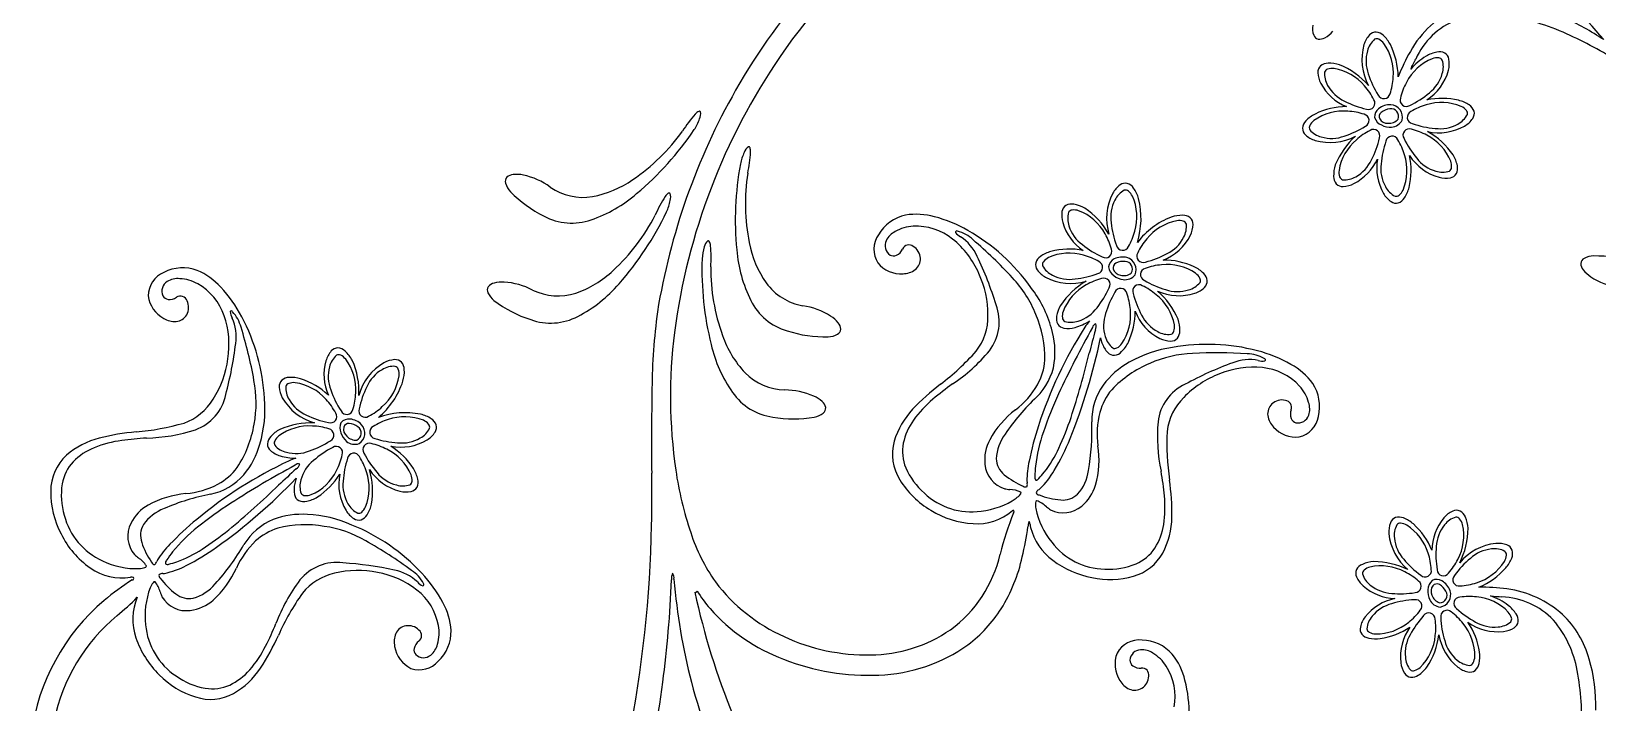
# Model space of a CAD drawing. Extents: x -4 to 4, y -4.07 to 4.07.
# Drawn here: x -3.804 to -1.98, y 1.266 to 2.048 of the extents above; entities that cross this region are included whole.
import ezdxf

# ---------------------------------------------------------------- set-up
doc = ezdxf.new("R2010")
doc.units = 0

msp = doc.modelspace()

# ---------------------------------------------------------------- linework, layer by layer
at = {"color": 7, "linetype": 'CONTINUOUS'}
for centre, radius, start, end in [((-2.353419, 1.622858), 0.700885, 112.846881, 145.621015), ((-2.35073, 1.619362), 0.728176, 125.614394, 150.362575), ((-2.445202, 1.643073), 0.615881, 39.930406, 60.264098), ((-2.093894, 1.966442), 0.119386, 114.205711, 150.748248), ((-2.112015, 1.980149), 0.087385, 111.803265, 155.921996), ((-2.133072, 1.786041), 0.284268, 64.793892, 79.345995), ((-2.159656, 1.758129), 0.336761, 56.325161, 65.350765), ((-2.287342, 2.051788), 0.024643, 172.234259, 199.330356), ((-2.303829, 2.045998), 0.007169, 199.274698, 257.200025), ((-2.315619, 2.072692), 0.036761, 299.445735, 317.97482), ((-2.223325, 2.023657), 0.030064, 137.807847, 162.76803), ((-2.237955, 2.036956), 0.010293, 89.019178, 137.961333), ((-2.239141, 2.033504), 0.013811, 45.187845, 84.338662), ((-2.257126, 2.014017), 0.040323, 27.366411, 46.572932), ((-2.218852, 1.593179), 0.495319, 57.267578, 65.317074), ((-2.303851, 2.050989), 0.012084, 262.552195, 301.44368), ((-2.191101, 2.015255), 0.063349, 164.143625, 208.541374), ((-2.302252, 1.992771), 0.090184, 1.553962, 26.175284), ((-2.001828, 1.913443), 0.225614, 150.430039, 158.749168), ((-2.322007, 1.600783), 0.739275, 145.583689, 172.474788), ((-2.295442, 2.000464), 0.010293, 134.019055, 182.962304), ((-2.293841, 1.997185), 0.01381, 90.186616, 129.338547), ((-2.292781, 1.970688), 0.040322, 72.364013, 91.570534), ((-2.313568, 1.927106), 0.088401, 40.900947, 68.077947), ((-2.142222, 1.955973), 0.073369, 120.724156, 139.046713), ((-3.438619, 2.628448), 1.389209, 333.291372, 333.832014), ((-2.159152, 1.984353), 0.040324, 101.439843, 120.646364), ((-2.164085, 2.010409), 0.013811, 63.669385, 102.821538), ((-2.163262, 2.013964), 0.010293, 10.048144, 58.991393), ((-2.182716, 2.010436), 0.030065, 345.241666, 370.201397), ((-2.275694, 2.001405), 0.030064, 182.808813, 207.768544), ((-2.211815, 2.018794), 0.060336, 302.983605, 344.6057), ((-2.313303, 1.597863), 0.771337, 150.349321, 170.782148), ((-2.25045, 2.014992), 0.058732, 208.023241, 247.96434), ((-2.161321, 1.885393), 0.084648, 76.716576, 102.032492), ((-2.93258, 1.863559), 0.131876, 138.048141, 148.831493), ((-3.020439, 1.942668), 0.013651, 117.107504, 138.464464), ((-3.025843, 1.953614), 0.001456, 33.183797, 124.098452), ((-3.036882, 1.9517), 0.012554, 334.280408, 372.469968), ((-2.290395, 1.916011), 0.040321, 117.362511, 136.569715), ((-2.271428, 1.875713), 0.084844, 90.713929, 116.229962), ((-2.228364, 1.948781), 0.011347, 125.412624, 185.564162), ((-2.221813, 1.941472), 0.021129, 87.186572, 128.407027), ((-2.227942, 1.948943), 0.006417, 131.781354, 206.012258), ((-2.219416, 1.936556), 0.021419, 96.976276, 126.70376), ((-2.220439, 1.949189), 0.008771, 338.656242, 460.365923), ((-2.22181, 1.947958), 0.014653, 347.370822, 445.951557), ((-2.151868, 1.928711), 0.040325, 56.440275, 75.646568), ((-2.136931, 1.950625), 0.01381, 18.669645, 57.822466), ((-2.133836, 1.952558), 0.010293, 325.046228, 373.98882), ((-3.333792, 2.13824), 0.364833, 310.082521, 325.882308), ((-3.081546, 1.965775), 0.059281, 327.137053, 340.771322), ((-2.31333, 1.935183), 0.010293, 179.018959, 227.961551), ((-2.309879, 1.933997), 0.01381, 135.18672, 174.339319), ((-2.226816, 1.951618), 0.013431, 197.045993, 249.210636), ((-2.224895, 1.951113), 0.010126, 209.486523, 275.242356), ((-2.221046, 1.959447), 0.022948, 242.665886, 273.054743), ((-2.22302, 1.955055), 0.014058, 266.126475, 319.880517), ((-2.221093, 1.951763), 0.015284, 274.767816, 332.707108), ((-2.164867, 1.990712), 0.060748, 257.486061, 299.508873), ((-2.150088, 1.963819), 0.030066, 300.242142, 325.200741), ((-3.233261, 2.066893), 0.231368, 304.152597, 324.279352), ((-2.300032, 1.949812), 0.030063, 227.807804, 252.767535), ((-2.291626, 1.981654), 0.062982, 254.045848, 298.114235), ((-2.196472, 1.855102), 0.096582, 132.680968, 157.171564), ((-2.222576, 1.852613), 0.090516, 34.711684, 60.518992), ((-2.920024, 1.881861), 0.059278, 154.769593, 168.404774), ((-2.961759, 1.903096), 0.012554, 123.067426, 161.259214), ((-3.097936, 1.91324), 0.131875, 346.708717, 357.492297), ((-2.968297, 1.912194), 0.001456, 11.435527, 102.346282), ((-2.979822, 1.908166), 0.013652, 357.07671, 378.43367), ((-2.291079, 1.924644), 0.060335, 296.909269, 335.261956), ((-2.17823, 1.88883), 0.059005, 169.68512, 209.924023), ((-2.281827, 1.885772), 0.084656, 346.717517, 372.030943), ((-2.148418, 1.936266), 0.060338, 212.984241, 254.604562), ((-2.182858, 1.883602), 0.040321, 11.440192, 30.647624), ((-3.241718, 1.869316), 0.012083, 94.367836, 133.259766), ((-3.238564, 1.84483), 0.036761, 77.835065, 96.364149), ((-3.249645, 1.796317), 0.086522, 54.509619, 77.431182), ((-2.619189, 1.828277), 0.364831, 169.657425, 185.45744), ((-2.740902, 1.847769), 0.231377, 171.26125, 191.387323), ((-2.247059, 1.880358), 0.040325, 162.366763, 181.572374), ((-2.273558, 1.879297), 0.013811, 180.18853, 219.33957), ((-2.153249, 1.887713), 0.010294, 280.04891, 328.990626), ((-2.156804, 1.888535), 0.01381, 333.669413, 372.822234), ((-3.244622, 1.873376), 0.007168, 138.60701, 196.532337), ((-3.227862, 1.878327), 0.024644, 196.481007, 223.576879), ((-3.141335, 1.963787), 0.146256, 224.464656, 243.444263), ((-3.161352, 1.921188), 0.066413, 235.032709, 279.568373), ((-3.172048, 1.973135), 0.11943, 280.485907, 305.102245), ((-2.518216, 1.845002), 0.030063, 126.235109, 151.195745), ((-2.529879, 1.860964), 0.010294, 77.446193, 126.388566), ((-2.531733, 1.857821), 0.013811, 33.615768, 72.767254), ((-2.553262, 1.842339), 0.040322, 15.791762, 34.998966), ((-2.276838, 1.877695), 0.010293, 224.020834, 272.964302), ((-2.277779, 1.897442), 0.030063, 272.809159, 297.76889), ((-2.2385, 1.876318), 0.040322, 326.439687, 345.646891), ((-2.156778, 1.907168), 0.030066, 255.242807, 280.202085), ((-3.204533, 1.981452), 0.161656, 289.002427, 310.811202), ((-2.955601, 1.783144), 0.131876, 146.540078, 157.32343), ((-3.054178, 1.848409), 0.013652, 125.596714, 146.953674), ((-3.118029, 1.86224), 0.059283, 335.630117, 349.263928), ((-3.061139, 1.858438), 0.001456, 41.678796, 132.591696), ((-3.071775, 1.854915), 0.012554, 342.772898, 380.962681), ((-2.593521, 1.836747), 0.010293, 122.445549, 171.388579), ((-2.592609, 1.833213), 0.01381, 78.614579, 117.766287), ((-2.596887, 1.807039), 0.040326, 60.792248, 79.998086), ((-2.625997, 1.768515), 0.088404, 29.327687, 56.503783), ((-2.488331, 1.830303), 0.06335, 152.569994, 196.967523), ((-2.605662, 1.830363), 0.094044, 342.603446, 374.124863), ((-2.203396, 1.874538), 0.030065, 210.24211, 235.202067), ((-2.214656, 1.858287), 0.010294, 235.048336, 283.990709), ((-2.216589, 1.861382), 0.013811, 288.671011, 327.823164), ((-3.174361, 1.893062), 0.068259, 241.69984, 289.214241), ((-3.283021, 1.939856), 0.231381, 312.644767, 332.770385), ((-3.39297, 1.995563), 0.364827, 318.57423, 334.374245), ((-2.775557, 1.786651), 0.048495, 102.153855, 149.474647), ((-2.773176, 1.757127), 0.077955, 74.337627, 99.294413), ((-2.793037, 1.677062), 0.160428, 60.13817, 75.227518), ((-2.573983, 1.833707), 0.030066, 171.236286, 196.195564), ((-2.546529, 1.841952), 0.058731, 196.449174, 236.392496), ((-2.444536, 1.747801), 0.089777, 110.793724, 142.667445), ((-2.46323, 1.793621), 0.040323, 89.866864, 109.073385), ((-2.462836, 1.820136), 0.013811, 52.097043, 91.249196), ((-2.461316, 1.823455), 0.010293, 358.474441, 407.41769), ((-2.792888, 1.794262), 0.029784, 145.14821, 212.015617), ((-2.787603, 1.794277), 0.023045, 116.270402, 154.145186), ((-2.774283, 1.773831), 0.047362, 93.264407, 119.774324), ((-2.773572, 1.753283), 0.067919, 51.183461, 92.876276), ((-2.797009, 1.724084), 0.105362, 23.584151, 51.205994), ((-2.826002, 1.617675), 0.228347, 35.375059, 60.384386), ((-2.507912, 1.837924), 0.060334, 291.408988, 333.033522), ((-2.481083, 1.823901), 0.030066, 333.668256, 358.62776), ((-2.963474, 1.779954), 0.059274, 163.212911, 176.849006), ((-3.007871, 1.79483), 0.012554, 131.511981, 169.703992), ((-3.015674, 1.802869), 0.001456, 19.87833, 110.79006), ((-3.026482, 1.797192), 0.013652, 5.521377, 26.878337), ((-3.144059, 1.784871), 0.131872, 355.150512, 365.934321), ((-2.821261, 1.806906), 0.161655, 184.728978, 206.537979), ((-2.85027, 1.823723), 0.119431, 190.437829, 215.054167), ((-2.796483, 1.798565), 0.013183, 154.082453, 236.289957), ((-2.799809, 1.795264), 0.008643, 242.498857, 293.643188), ((-2.802688, 1.800499), 0.014603, 295.756335, 336.307562), ((-2.781878, 1.791338), 0.008134, 51.275109, 156.117542), ((-2.785564, 1.783071), 0.017045, 2.702616, 59.018609), ((-2.605517, 1.752995), 0.040323, 105.789893, 124.997324), ((-2.595022, 1.709716), 0.084842, 79.139529, 104.65692), ((-3.627244, 1.72427), 0.048493, 69.790631, 117.113179), ((-3.641036, 1.698055), 0.077956, 41.976177, 66.932737), ((-3.208625, 1.856155), 0.11943, 288.977943, 313.594281), ((-2.658047, 1.771113), 0.364813, 178.099363, 193.900063), ((-2.781286, 1.772527), 0.231376, 179.70387, 199.829944), ((-2.791, 1.801108), 0.035343, 219.826465, 273.673724), ((-2.789096, 1.790299), 0.024464, 270.845705, 306.386239), ((-2.784837, 1.783288), 0.01631, 308.951337, 362.059518), ((-2.624141, 1.776381), 0.010294, 167.447307, 216.389462), ((-2.620999, 1.774527), 0.01381, 123.614279, 162.767545), ((-2.608178, 1.788045), 0.030064, 216.235562, 241.195292), ((-2.538174, 1.772657), 0.011346, 113.837285, 173.991602), ((-2.536087, 1.775126), 0.013432, 185.473224, 237.635474), ((-2.537726, 1.77273), 0.006418, 120.212113, 194.43828), ((-2.534307, 1.774243), 0.010125, 197.905612, 263.670932), ((-2.533221, 1.764179), 0.021131, 75.614997, 116.833012), ((-2.531859, 1.758885), 0.021419, 85.405767, 115.133026), ((-2.530328, 1.771465), 0.008772, 327.0892, 448.792406), ((-2.531918, 1.770534), 0.014655, 335.800394, 434.376964), ((-2.485212, 1.697094), 0.084662, 65.144947, 90.457694), ((-2.467258, 1.737649), 0.040324, 44.865593, 64.072114), ((-1.992431, 1.77737), 0.007169, 118.093161, 176.018488), ((-1.987502, 1.778157), 0.012084, 181.372991, 220.264253), ((-1.967858, 1.793114), 0.036763, 218.264696, 236.793554), ((-1.984181, 1.761966), 0.024643, 91.053426, 118.14975), ((-1.984214, 1.640348), 0.146257, 71.1846, 90.164435), ((-3.637808, 1.739972), 0.029786, 112.787757, 179.652642), ((-3.638543, 1.745532), 0.013183, 121.722999, 203.929096), ((-3.633337, 1.73715), 0.023051, 83.910153, 121.775348), ((-3.633029, 1.712757), 0.047362, 60.904034, 87.413499), ((-3.643428, 1.695019), 0.06792, 18.82203, 60.514845), ((-3.2622, 1.743187), 0.012083, 102.858156, 141.750086), ((-3.255464, 1.719434), 0.036762, 86.327418, 104.856503), ((-3.259261, 1.669818), 0.086522, 63.001063, 85.922626), ((-3.241979, 1.859585), 0.161655, 297.493667, 319.302668), ((-2.894289, 1.794137), 0.066413, 215.971573, 260.507236), ((-2.805669, 1.717786), 0.11584, 359.783475, 384.725541), ((-2.593555, 1.817553), 0.062982, 242.472663, 286.541713), ((-2.525722, 1.674481), 0.096586, 121.107914, 145.59851), ((-2.528863, 1.781638), 0.022949, 231.093474, 261.482781), ((-2.531679, 1.777733), 0.014061, 254.554624, 308.302161), ((-2.530451, 1.774118), 0.015284, 263.193286, 321.132578), ((-2.448228, 1.756119), 0.01381, 7.095592, 46.247745), ((-2.444807, 1.757391), 0.010293, 313.475864, 362.418674), ((-1.941118, 1.835081), 0.086523, 237.197446, 260.119009), ((-3.632549, 1.744746), 0.035344, 187.466535, 241.311409), ((-3.643119, 1.744524), 0.008643, 210.136576, 261.280907), ((-3.642749, 1.750487), 0.014603, 263.394197, 303.945424), ((-3.630075, 1.73161), 0.008134, 18.914647, 123.757449), ((-3.637614, 1.7266), 0.017046, 330.343289, 386.656479), ((-3.700671, 1.641054), 0.160432, 27.776572, 42.865691), ((-3.265671, 1.746774), 0.007169, 147.102511, 205.027623), ((-3.249826, 1.754145), 0.024643, 204.971339, 232.067211), ((-3.17687, 1.851444), 0.146253, 232.956704, 251.93654), ((-3.190375, 1.806358), 0.066413, 243.524485, 288.060149), ((-2.904703, 1.764952), 0.068261, 206.32601, 253.840191), ((-2.750569, 1.664461), 0.139863, 15.705721, 37.637812), ((-2.551796, 1.677279), 0.090517, 23.138951, 48.946034), ((-2.467554, 1.800997), 0.060749, 245.913548, 287.935917), ((-2.458469, 1.771684), 0.030066, 288.667689, 313.626967), ((-3.636883, 1.726395), 0.01631, 276.591179, 329.69784), ((-3.678854, 1.6829), 0.105361, 351.222579, 378.844648), ((-3.760302, 1.608537), 0.228348, 3.013337, 28.022665), ((-3.199087, 1.77662), 0.06826, 250.19144, 297.705621), ((-2.367811, 1.62623), 0.71325, 172.330281, 179.528618), ((-2.918732, 1.643168), 0.086523, 58.108946, 81.030509), ((-2.892662, 1.685556), 0.036762, 39.175343, 57.704428), ((-2.755663, 1.71602), 0.065847, 322.192519, 361.15547), ((-2.59639, 1.71365), 0.013811, 168.613648, 207.765579), ((-2.570219, 1.709374), 0.040323, 150.791643, 169.998619), ((-2.603192, 1.721651), 0.084658, 335.145717, 360.459143), ((-2.46236, 1.744359), 0.060342, 201.412196, 243.031408), ((-3.636728, 1.734596), 0.024464, 238.484313, 274.025295), ((-2.461763, 1.623167), 0.597804, 172.847496, 188.274077), ((-2.878738, 1.838561), 0.146256, 252.095451, 271.075286), ((-2.868344, 1.701689), 0.007169, 299.006112, 356.931009), ((-2.873259, 1.700824), 0.012083, 2.280389, 41.172097), ((-2.150967, 1.432681), 0.504892, 147.56181, 161.981061), ((-2.707283, 1.674607), 0.095467, 352.460895, 376.876491), ((-2.599924, 1.712739), 0.010293, 212.447605, 261.390416), ((-2.596885, 1.732273), 0.030063, 261.23547, 286.19588), ((-2.601539, 1.754906), 0.053127, 284.208331, 304.044639), ((-2.497998, 1.652489), 0.094108, 141.645974, 147.176922), ((-2.480153, 1.699277), 0.01381, 322.097143, 361.249074), ((-2.506669, 1.699672), 0.040323, 359.866047, 379.073023), ((-3.446666, 1.669145), 0.010293, 90.084431, 139.028336), ((-3.447788, 1.665672), 0.013811, 46.251526, 85.403233), ((-2.854772, 1.720311), 0.161657, 193.17171, 214.980484), ((-2.885936, 1.732684), 0.119431, 198.880147, 223.496258), ((-2.876838, 1.71696), 0.024643, 271.963754, 299.059626), ((-3.216887, 1.825375), 0.67156, 338.005819, 348.477008), ((-2.515331, 1.70099), 0.044614, 192.644947, 200.608146), ((-2.528607, 1.694911), 0.030065, 198.668463, 223.628194), ((-2.562643, 1.703701), 0.040326, 314.866319, 334.072157), ((-2.455484, 1.541499), 0.13987, 98.005025, 119.936208), ((-2.476391, 1.717524), 0.030065, 243.669558, 268.629289), ((-2.476836, 1.697759), 0.010294, 268.475408, 317.417125), ((-2.434264, 1.45531), 0.228352, 75.257279, 100.26638), ((-3.689538, 1.682216), 0.115839, 327.421199, 352.363718), ((-3.40419, 1.648387), 0.058727, 164.085136, 204.030682), ((-3.431791, 1.656121), 0.030064, 138.874769, 163.834726), ((-3.46541, 1.645854), 0.040324, 28.429338, 47.635631), ((-3.510617, 1.628894), 0.088401, 356.965606, 384.142833), ((-3.361261, 1.607397), 0.063352, 120.208924, 164.60579), ((-3.378638, 1.635808), 0.030064, 93.872959, 118.833143), ((-3.379946, 1.655536), 0.010294, 45.085334, 94.027488), ((-3.383195, 1.653873), 0.013811, 1.252942, 40.404873), ((-2.922267, 1.869552), 0.292223, 307.296312, 318.430884), ((-2.681593, 1.672484), 0.069732, 314.043227, 351.420138), ((-2.479343, 1.579019), 0.095469, 118.764746, 143.180116), ((-2.542899, 1.681249), 0.010294, 223.476115, 272.418707), ((-2.544171, 1.68467), 0.013811, 277.097469, 316.248509), ((-2.416313, 1.520818), 0.160434, 60.414502, 75.503622), ((-2.374535, 1.591952), 0.077957, 36.347965, 61.304298), ((-3.504843, 1.634545), 0.010294, 135.084677, 184.028145), ((-3.503181, 1.631296), 0.01381, 91.252437, 130.404813), ((-3.501629, 1.604822), 0.040324, 73.428697, 92.635445), ((-3.515932, 1.562644), 0.084846, 46.778201, 72.294234), ((-3.409667, 1.652321), 0.040322, 343.428714, 362.635917), ((-2.925136, 1.696957), 0.066412, 224.414017, 268.949901), ((-2.378809, 1.541108), 0.115841, 110.916155, 135.858447), ((-2.380597, 1.551665), 0.105363, 84.435669, 112.057511), ((-2.37694, 1.588928), 0.06792, 42.765523, 84.458338), ((-3.485115, 1.635853), 0.030065, 183.875024, 208.834755), ((-3.46034, 1.670252), 0.094045, 310.241415, 341.762608), ((0.275692, 1.572549), 3.357257, 178.983658, 180.666519), ((-2.931152, 1.666559), 0.06826, 214.767975, 262.282156), ((-2.927148, 1.544037), 0.086522, 66.551705, 89.473268), ((-2.907586, 1.589793), 0.036762, 47.618005, 66.146862), ((-2.57481, 1.414828), 0.280054, 127.47471, 136.380635), ((-2.499194, 1.595464), 0.069733, 144.221633, 181.598544), ((-2.362065, 1.603124), 0.047362, 15.866936, 42.377079), ((-2.35219, 1.611399), 0.048494, 346.165983, 393.487873), ((-3.648246, 1.653959), 0.065848, 289.829698, 328.792871), ((-3.671542, 1.607681), 0.139865, 343.343788, 365.275652), ((-3.456967, 1.652952), 0.062985, 210.111441, 254.178283), ((-2.890635, 1.607743), 0.012084, 10.725094, 49.616802), ((-2.885899, 1.60932), 0.007169, 307.44795, 365.373277), ((-2.707816, 1.54295), 0.095384, 136.979019, 163.03974), ((-2.449228, 1.428185), 0.267429, 133.441256, 145.638313), ((-2.415797, 1.574807), 0.065848, 134.486938, 173.450111), ((-2.347907, 1.602505), 0.016311, 133.58122, 186.68875), ((-2.34754, 1.601841), 0.017045, 76.62194, 132.936208), ((-2.344395, 1.610329), 0.008134, 339.524423, 444.36704), ((-2.323112, 1.60233), 0.014602, 159.333455, 199.886459), ((-2.338249, 1.608428), 0.023047, 341.499593, 379.371032), ((-3.706793, 1.872799), 0.292202, 274.934472, 286.069959), ((-3.476252, 1.495788), 0.096589, 88.746884, 113.236573), ((-3.431136, 1.586352), 0.013432, 153.11211, 205.276101), ((-3.43422, 1.585383), 0.011347, 81.4763, 141.627838), ((-3.430105, 1.584653), 0.010124, 165.543707, 231.308605), ((-3.433803, 1.585207), 0.006417, 87.852118, 162.086729), ((-3.436258, 1.570372), 0.021418, 53.040271, 82.768881), ((-3.434574, 1.575573), 0.021129, 43.252159, 84.471948), ((-3.42823, 1.580178), 0.008771, 294.722075, 416.43346), ((-3.430072, 1.580242), 0.014654, 303.436842, 402.017388), ((-3.368431, 1.514268), 0.089776, 78.431273, 110.305444), ((-3.359696, 1.562975), 0.040325, 57.505352, 76.712101), ((-3.345168, 1.585162), 0.013811, 19.737018, 58.889839), ((-3.342109, 1.587153), 0.010294, 326.112479, 375.05529), ((-2.916277, 1.743183), 0.146255, 260.538607, 279.518442), ((-2.896543, 1.623179), 0.024643, 280.40619, 307.502061), ((-2.290988, 1.477667), 0.357824, 161.895746, 168.728877), ((-2.836133, 1.583248), 0.26743, 350.00363, 362.200914), ((-2.339961, 1.60454), 0.024464, 189.254741, 224.795722), ((-2.331042, 1.610938), 0.035344, 221.967593, 275.813768), ((-2.32883, 1.6006), 0.008643, 201.997335, 253.142973), ((-2.3289, 1.605286), 0.013183, 259.353092, 341.559188), ((-2.334481, 1.604724), 0.029787, 283.628385, 350.492219), ((-3.70047, 1.482157), 0.095384, 104.617442, 130.677936), ((-3.656704, 1.302743), 0.280052, 95.112465, 104.01839), ((-3.51498, 1.566703), 0.01381, 136.252927, 175.405525), ((-3.495163, 1.549081), 0.040323, 118.428396, 137.635145), ((-3.421547, 1.587988), 0.022951, 198.732528, 229.120259), ((-3.426915, 1.582485), 0.015284, 230.833896, 288.769536), ((-3.426018, 1.586193), 0.014059, 222.193033, 275.946424), ((-3.373723, 1.624321), 0.06034, 259.048241, 300.669227), ((-3.358568, 1.59811), 0.030066, 301.306957, 326.266235), ((-2.744686, 1.555884), 0.056368, 164.683493, 212.064438), ((-2.628106, 1.547942), 0.052216, 143.330585, 177.162882), ((-2.856869, 1.681599), 0.283901, 329.364849, 337.699314), ((-2.189342, 1.568096), 0.292219, 177.210367, 188.345168), ((-3.724554, 1.512733), 0.056523, 132.365346, 180.101369), ((-3.629548, 1.593081), 0.095468, 320.098983, 344.51458), ((-3.518452, 1.567825), 0.010293, 180.084869, 229.027898), ((-3.505427, 1.582701), 0.030066, 228.874053, 253.83333), ((-3.497247, 1.604308), 0.053128, 251.848225, 271.612878), ((-3.464157, 1.461822), 0.094799, 109.467741, 114.92127), ((-3.429926, 1.493212), 0.084656, 32.782228, 58.096786), ((-2.654841, 1.55167), 0.025444, 182.575315, 231.015976), ((-3.289133, 1.090958), 0.504887, 115.199926, 129.619406), ((-3.516457, 1.577119), 0.08468, 302.785983, 328.092617), ((-3.385332, 1.520899), 0.060338, 169.048934, 210.669699), ((-3.496792, 1.512111), 0.09053, 350.777695, 376.581157), ((-3.359399, 1.571519), 0.060747, 213.550456, 255.574375), ((-3.393058, 1.517853), 0.040325, 12.50455, 31.710843), ((-5.004251, 1.506743), 1.923099, 358.997091, 360.797059), ((-2.648915, 1.595337), 0.408596, 188.188811, 198.684471), ((-2.542774, 1.525106), 0.101658, 167.213558, 180.341001), ((-2.692465, 1.5822), 0.09181, 313.532913, 330.457505), ((-2.624509, 1.543812), 0.052216, 318.479122, 352.311644), ((-3.608985, 1.577537), 0.069733, 281.681535, 319.058222), ((-3.979293, 1.9932), 0.671552, 305.643717, 316.115135), ((-3.467754, 1.514591), 0.030065, 166.306792, 191.266296), ((-3.4534, 1.512648), 0.044497, 160.266206, 168.251151), ((-3.363526, 1.522512), 0.010293, 281.114706, 330.058174), ((-3.367097, 1.523269), 0.013811, 334.736125, 373.887165), ((-2.704571, 1.579331), 0.102821, 211.269711, 239.781736), ((-2.613063, 1.602816), 0.091483, 230.829203, 247.089451), ((-2.646329, 1.520848), 0.003285, 224.380476, 308.544019), ((-2.600722, 1.528452), 0.043886, 185.16543, 187.768151), ((-2.651829, 1.520536), 0.007877, 343.342765, 374.585065), ((-2.62671, 1.507634), 0.007876, 121.064666, 152.309666), ((-2.657716, 1.549012), 0.043877, 307.881322, 310.484501), ((-2.755683, 1.4859), 0.280056, 359.261177, 368.167102), ((-3.677573, 1.511282), 0.103513, 179.252178, 207.892366), ((-3.543474, 1.246802), 0.26743, 101.079379, 113.276435), ((-3.487139, 1.510702), 0.010294, 191.113303, 240.056333), ((-3.486382, 1.514272), 0.013811, 244.736014, 283.887276), ((-3.491799, 1.540234), 0.040326, 282.504778, 301.710616), ((-3.446673, 1.50687), 0.040321, 327.504561, 346.712675), ((-3.367415, 1.541896), 0.030064, 256.304959, 281.265596), ((-2.630424, 1.5117), 0.003286, 187.102888, 271.257447), ((-2.596901, 1.593563), 0.091482, 248.5522, 264.812675), ((-2.602789, 1.527787), 0.025444, 264.625142, 313.066241), ((-3.630468, 1.443707), 0.052217, 110.968418, 144.800491), ((-3.383331, 1.203907), 0.357814, 129.533804, 136.367165), ((-3.496141, 1.414846), 0.069733, 111.859315, 149.236226), ((-3.488173, 1.39033), 0.09547, 86.403631, 110.819001), ((-3.488106, 1.345867), 0.13987, 65.642461, 87.573644), ((-3.411542, 1.505743), 0.030065, 211.304939, 236.26467), ((-3.422499, 1.489286), 0.010294, 236.112616, 285.054552), ((-3.424489, 1.492344), 0.01381, 289.734118, 328.887606), ((-2.700494, 1.580992), 0.106343, 238.334, 266.392123), ((-2.702502, 1.538204), 0.063517, 265.771306, 310.097106), ((-2.345829, 1.35874), 0.339475, 157.701834, 166.28531), ((-2.660412, 1.488879), 0.001392, 59.813953, 147.986053), ((-2.662084, 1.489), 0.002608, 326.124472, 384.529088), ((-2.626348, 1.470877), 0.016885, 157.01438, 178.988255), ((-2.647282, 1.47397), 0.006427, 359.825295, 393.002131), ((-2.571011, 1.484515), 0.095387, 332.602601, 358.662643), ((-2.211626, 1.47242), 0.010293, 110.888153, 159.830307), ((-2.211441, 1.468777), 0.01381, 67.056732, 106.209552), ((-2.220875, 1.443993), 0.040323, 49.232878, 68.439854), ((-2.114134, 1.443791), 0.058736, 139.892974, 179.83185), ((-2.136149, 1.46216), 0.030065, 114.678318, 139.638049), ((-2.144379, 1.480136), 0.010294, 65.888443, 114.831035), ((-2.146825, 1.477429), 0.013811, 22.057232, 61.208495), ((-2.171021, 1.466574), 0.040324, 4.234444, 23.440737), ((-3.674679, 1.509717), 0.105373, 206.404225, 234.96138), ((-3.651054, 1.461167), 0.025444, 150.213367, 198.654028), ((-3.516313, 1.261705), 0.228351, 42.895606, 67.904934), ((-4.498548, 1.500795), 1.417372, 348.748136, 358.879675), ((-2.828789, 1.532644), 0.218124, 198.220729, 215.175636), ((-3.045751, 1.529531), 0.406729, 346.746339, 351.750902), ((-2.536545, 1.493389), 0.106106, 190.556185, 192.457674), ((-2.574486, 1.487045), 0.06772, 194.141692, 234.009875), ((-2.193095, 1.465528), 0.030065, 159.677543, 184.636821), ((-2.160411, 1.46959), 0.062986, 185.916229, 229.981967), ((-2.251206, 1.411384), 0.084842, 22.581991, 48.098929), ((-2.219214, 1.469636), 0.088406, 332.770024, 359.945443), ((-3.235242, 1.847031), 1.403609, 332.773173, 344.2628), ((-3.58839, 1.482007), 0.091483, 198.46768, 214.728156), ((-3.570621, 1.378751), 0.101645, 134.85182, 147.980862), ((-3.752157, 1.679056), 0.283903, 297.002837, 305.337301), ((-3.787294, 1.584885), 0.26744, 317.642071, 329.838899), ((-2.091787, 1.388813), 0.063349, 96.011493, 140.409904), ((-2.09599, 1.421848), 0.030063, 69.678166, 94.638802), ((-2.089098, 1.440378), 0.010293, 20.889407, 69.832656), ((-2.092744, 1.440193), 0.013811, 337.058258, 376.209743), ((-3.698694, 1.474463), 0.062724, 234.433566, 279.80418), ((-3.660363, 1.430576), 0.003286, 192.028148, 276.188098), ((-3.665174, 1.433256), 0.007877, 310.978776, 342.222426), ((-3.617773, 1.412586), 0.043882, 152.800256, 155.402977), ((-3.666494, 1.507097), 0.091813, 281.171061, 298.095198), ((-2.822602, 1.473072), 0.150823, 306.208925, 347.031924), ((-2.837615, 1.477466), 0.192223, 328.085736, 347.628802), ((-2.54813, 1.520476), 0.11027, 233.137413, 259.222566), ((-2.535164, 1.467562), 0.055779, 285.281668, 331.119384), ((-2.248676, 1.414694), 0.01381, 112.056787, 151.20894), ((-2.237823, 1.390499), 0.040322, 94.233131, 113.439879), ((-2.242417, 1.334132), 0.096592, 64.551775, 89.040104), ((-2.154052, 1.483586), 0.09018, 293.422615, 318.045296), ((-2.117527, 1.449627), 0.040323, 319.232992, 338.43974), ((-3.532393, 1.164848), 0.28879, 122.169326, 130.190438), ((-3.687254, 1.408028), 0.004689, 59.040555, 99.325672), ((-3.686109, 1.410968), 0.001666, 268.548067, 400.464933), ((-3.651825, 1.414335), 0.003285, 154.731009, 238.898745), ((-3.650864, 1.408911), 0.007878, 88.699588, 119.940763), ((-3.579687, 1.465543), 0.091487, 216.190558, 232.450578), ((-3.654905, 1.460456), 0.043872, 275.51993, 278.123109), ((-3.629641, 1.438295), 0.052217, 286.117499, 319.949796), ((-3.436753, 1.352756), 0.065849, 102.124743, 141.087471), ((-3.423548, 1.304494), 0.115842, 78.554393, 103.496685), ((-3.419407, 1.314368), 0.105363, 52.074121, 79.695964), ((-3.466084, 1.307433), 0.16043, 28.052355, 43.141703), ((-4.378925, 1.46165), 1.32167, 352.548929, 357.739497), ((-3.043356, 1.411094), 0.01501, 155.536032, 186.018558), ((-3.066375, 1.411508), 0.01101, 353.394683, 391.800178), ((-2.346324, 1.468889), 0.711536, 184.727922, 194.548362), ((-2.84269, 1.531458), 0.206199, 217.131808, 245.836748), ((-2.54783, 1.510015), 0.100074, 257.933753, 285.870632), ((-2.251384, 1.41714), 0.010293, 155.88875, 204.831998), ((-2.233408, 1.42537), 0.030064, 204.677449, 229.637406), ((-2.164146, 1.398253), 0.013433, 128.91621, 181.077808), ((-2.167356, 1.398633), 0.011347, 57.282191, 117.433515), ((-2.167049, 1.398301), 0.006418, 63.652991, 137.878951), ((-2.1717, 1.38983), 0.02113, 19.055704, 60.27505), ((-3.910363, 1.62102), 0.326688, 309.195805, 314.778976), ((-3.620344, 1.36354), 0.065143, 156.872107, 199.303126), ((-3.619871, 1.413131), 0.025443, 232.263693, 280.70523), ((-3.249069, 1.225881), 0.292212, 144.848602, 155.98386), ((-3.396372, 1.343888), 0.06792, 10.402897, 52.096156), ((-3.030165, 1.396335), 0.001581, 227.510488, 367.054724), ((-2.192258, 1.577701), 0.858602, 192.274313, 202.346152), ((-2.844686, 1.515793), 0.219196, 212.963114, 219.656566), ((-2.21312, 1.447841), 0.060332, 228.777345, 267.131814), ((-2.204318, 1.329772), 0.059008, 101.555825, 141.792728), ((-2.15473, 1.395814), 0.02295, 174.535527, 204.923258), ((-2.161882, 1.392995), 0.015284, 206.637354, 264.575572), ((-2.1639, 1.396282), 0.010126, 141.35608, 207.112756), ((-2.159543, 1.39601), 0.014059, 197.994928, 251.747669), ((-2.175369, 1.385775), 0.021419, 28.84611, 58.573143), ((-2.164026, 1.39143), 0.008771, 270.522606, 392.240977), ((-2.16568, 1.392244), 0.014654, 279.240675, 377.819138), ((-2.115782, 1.175126), 0.225724, 82.299716, 90.614955), ((-2.12859, 1.321374), 0.073363, 52.592815, 70.917649), ((-1.987614, 2.773292), 1.387528, 265.163257, 265.704587), ((-2.094884, 1.302406), 0.08732, 43.39522, 87.804003), ((-2.101422, 1.278945), 0.120917, 48.123988, 82.450766), ((-3.560005, 1.197829), 0.245777, 130.234962, 172.4917), ((-3.563636, 1.200473), 0.218373, 129.965974, 168.127451), ((-3.39272, 1.345156), 0.077955, 3.984836, 28.942076), ((-2.853376, 1.517149), 0.213472, 221.425427, 249.620579), ((-2.807907, 1.46012), 0.157839, 306.878858, 327.729743), ((-2.108564, 1.347651), 0.040325, 33.308383, 52.514904), ((-2.086219, 1.361934), 0.01381, 355.539802, 394.692622), ((-2.100776, 1.285932), 0.115359, 15.71782, 46.046327), ((-3.364581, 1.339815), 0.01631, 101.22056, 154.328307), ((-3.364627, 1.339057), 0.017046, 44.2617, 100.575968), ((-3.357426, 1.344544), 0.008134, 307.161081, 412.005543), ((-3.37621, 1.347915), 0.047364, 343.505547, 370.015012), ((-3.363437, 1.349619), 0.048493, 313.804696, 361.127683), ((-2.827881, 1.488817), 0.166722, 270.434614, 304.475861), ((-2.246234, 1.352202), 0.010293, 166.917969, 215.86078), ((-2.226957, 1.347806), 0.030065, 142.111596, 167.071327), ((-2.245751, 1.424787), 0.084666, 278.588724, 303.899659), ((-2.149197, 1.31978), 0.060333, 144.85155, 186.476527), ((-2.096217, 1.409355), 0.060339, 234.852872, 276.474302), ((-2.201216, 1.3128), 0.084655, 8.586733, 33.901064), ((-2.093135, 1.379236), 0.030066, 277.112247, 302.071072), ((-2.082613, 1.362496), 0.010294, 301.91526, 350.857852), ((-2.124279, 1.28285), 0.122261, 9.966665, 40.589224), ((-3.579379, 1.376381), 0.10806, 198.549148, 225.741289), ((-3.771436, 1.459587), 0.280054, 326.899192, 335.805117), ((-3.356779, 1.33728), 0.024465, 156.893973, 192.43406), ((-3.345822, 1.337911), 0.035344, 189.606437, 243.452179), ((-3.343729, 1.326395), 0.014603, 126.97534, 167.526123), ((-3.353253, 1.339648), 0.023046, 309.138464, 347.010349), ((-2.830908, 1.55022), 0.228161, 245.066069, 271.077923), ((-2.823121, 1.486857), 0.188396, 271.948176, 305.699973), ((-2.513423, 1.309692), 0.029786, 84.267206, 151.133352), ((-2.511638, 1.290851), 0.048492, 41.269743, 88.593169), ((-2.244081, 1.355149), 0.013811, 220.539792, 259.6915), ((-2.238381, 1.381049), 0.040324, 258.308266, 277.514787), ((-2.254459, 1.357442), 0.090526, 326.582057, 352.386423), ((-2.10479, 1.355324), 0.060749, 189.355276, 231.377645), ((-3.352052, 1.334502), 0.029787, 251.266442, 318.130696), ((-3.349486, 1.327995), 0.008643, 169.637419, 220.78175), ((-3.347038, 1.33199), 0.013184, 226.990406, 309.196503), ((-2.829325, 1.565581), 0.267309, 248.402981, 272.703462), ((-2.506525, 1.311373), 0.035343, 158.943544, 212.790803), ((-2.515916, 1.316226), 0.008643, 181.614294, 232.760368), ((-2.511413, 1.314926), 0.013184, 93.202122, 175.4042), ((-2.51084, 1.305081), 0.023046, 55.387456, 93.258895), ((-2.522219, 1.283493), 0.047365, 32.384886, 58.893446), ((-2.536273, 1.274401), 0.077955, 13.455665, 38.412678), ((-2.157485, 1.320165), 0.040321, 348.309276, 367.516935), ((-2.183389, 1.261975), 0.201375, 358.787514, 375.911765), ((-3.582138, 1.370047), 0.101628, 224.362993, 252.636922), ((-3.61619, 1.359568), 0.095385, 300.240729, 326.300998), ((-2.512744, 1.321288), 0.014602, 234.873238, 275.424243), ((-2.510621, 1.298651), 0.008135, 350.395692, 455.236649), ((-2.519637, 1.297848), 0.017045, 301.820776, 358.136122), ((-2.539824, 1.272876), 0.06792, 350.301169, 391.993984), ((-2.179311, 1.316696), 0.030066, 187.111312, 212.06991), ((-2.196051, 1.306175), 0.010294, 211.915479, 260.857634), ((-2.196612, 1.30978), 0.01381, 265.538023, 304.691289), ((-2.210896, 1.332124), 0.040323, 303.309272, 322.516248), ((-2.124244, 1.331589), 0.030065, 232.110227, 257.069731), ((-2.128641, 1.312313), 0.010294, 256.917527, 305.859244), ((-2.131587, 1.314466), 0.01381, 310.539014, 349.692279), ((-2.286248, 1.249335), 0.287629, 356.473333, 370.958099), ((-3.595068, 1.32639), 0.056106, 251.934616, 298.669774), ((-3.993986, 1.409378), 0.933205, 344.240986, 352.666314), ((-2.581447, 1.40488), 0.467882, 194.193867, 210.738445), ((-2.515041, 1.304451), 0.024464, 209.963615, 245.504373), ((-2.519093, 1.297319), 0.016311, 248.069236, 301.176115), ((-2.615884, 1.252792), 0.160429, 359.255829, 374.345176)]:
    msp.add_arc(centre, radius, start, end, dxfattribs=at)
at = {"color": 2, "linetype": 'CONTINUOUS'}
for centre, radius, start, end in [((-2.207292, 2.013399), 0.042406, 163.639765, 200.506389), ((-2.223502, 2.0194), 0.02519, 129.745797, 166.350884), ((-2.237171, 2.03404), 0.005319, 62.888424, 117.2749), ((-2.243382, 2.022339), 0.018566, 38.71407, 62.281655), ((-2.277101, 1.99946), 0.059274, 355.186378, 395.583684), ((-2.14992, 1.96142), 0.05928, 112.430106, 152.823413), ((-2.166403, 1.998692), 0.018567, 85.729805, 109.297843), ((-2.165473, 2.011906), 0.00532, 30.733975, 85.119802), ((-2.184822, 2.00673), 0.025191, 341.661038, 378.265455), ((-2.27281, 1.998268), 0.025189, 174.743383, 211.349587), ((-2.292826, 1.998956), 0.00532, 107.886421, 162.272031), ((-2.288945, 1.986288), 0.018568, 83.713217, 107.279214), ((-2.296609, 1.946271), 0.059272, 40.185533, 80.582839), ((-2.143026, 2.032014), 0.109239, 197.84188, 212.1269), ((-2.290354, 1.998544), 0.072431, 341.419792, 356.788195), ((-2.139214, 1.953642), 0.072385, 151.216745, 166.595187), ((-2.201748, 2.010227), 0.042405, 307.503418, 344.371605), ((-2.257103, 2.005489), 0.042407, 208.64062, 245.506574), ((-2.305308, 1.936267), 0.072402, 26.417272, 41.792291), ((-2.228878, 1.977032), 0.00735, 205.048257, 347.6901), ((-2.202706, 1.967948), 0.00735, 160.318569, 302.960563), ((-2.2464, 2.060073), 0.109251, 295.883434, 310.167083), ((-2.275835, 1.89604), 0.05927, 85.185242, 125.584103), ((-2.224813, 2.064116), 0.109263, 242.842723, 257.124546), ((-2.274914, 1.882799), 0.072415, 71.418738, 86.790791), ((-2.253406, 1.944259), 0.00735, 295.044939, 437.68769), ((-2.246653, 1.964509), 0.00735, 250.048076, 392.689011), ((-2.194266, 1.94791), 0.00735, 115.318541, 257.966739), ((-2.159473, 1.892868), 0.072417, 106.219183, 121.591008), ((-2.161556, 1.905979), 0.059269, 67.426067, 107.825816), ((-2.146856, 1.943978), 0.018567, 40.73052, 64.297878), ((-2.136854, 1.952664), 0.00532, 345.739381, 400.126291), ((-2.310413, 1.935967), 0.005319, 152.888316, 207.275009), ((-2.298712, 1.929754), 0.018567, 128.712528, 152.278979), ((-2.295773, 1.949634), 0.025189, 219.744034, 256.350015), ((-2.308381, 2.030089), 0.109215, 287.842699, 302.130458), ((-2.240883, 1.926485), 0.00735, 340.045143, 482.687894), ((-2.199266, 1.927156), 0.00735, 70.320227, 212.968424), ((-2.213586, 1.863627), 0.072424, 61.219948, 76.590404), ((-2.160022, 2.043938), 0.109241, 250.883005, 265.167796), ((-2.163692, 1.977129), 0.042406, 262.503984, 299.371277), ((-2.154196, 1.962686), 0.025191, 296.661552, 333.265746), ((-2.289772, 1.965843), 0.042404, 253.637938, 290.506572), ((-2.222649, 1.87653), 0.059268, 130.183841, 170.5847), ((-2.212628, 1.867812), 0.072423, 116.420253, 131.79071), ((-2.340466, 1.948313), 0.109236, 332.842345, 347.127364), ((-2.123288, 1.884474), 0.109229, 160.881576, 175.167966), ((-2.219303, 1.918716), 0.00735, 25.318932, 167.964104), ((-2.274378, 1.883907), 0.072454, 16.224429, 31.588268), ((-2.107152, 1.970844), 0.109238, 205.883335, 220.168354), ((-2.205787, 1.874377), 0.059271, 22.426457, 62.825095), ((-2.281863, 1.916035), 0.042407, 298.64062, 335.506574), ((-2.261239, 1.886007), 0.059275, 337.427438, 377.82341), ((-2.156984, 1.9262), 0.042408, 217.504535, 254.370489), ((-2.168523, 1.890852), 0.018568, 355.732531, 379.299208), ((-2.262663, 1.884193), 0.018567, 173.714008, 197.280232), ((-2.27533, 1.880312), 0.00532, 197.888924, 252.275833), ((-2.274642, 1.90033), 0.025191, 264.745507, 301.348584), ((-2.190083, 1.888143), 0.042407, 172.504768, 209.371615), ((-2.160484, 1.909271), 0.02519, 251.660563, 288.265203), ((-2.155307, 1.889923), 0.00532, 300.733325, 355.120451), ((-2.519243, 1.840865), 0.02519, 118.171977, 154.776617), ((-2.529696, 1.85795), 0.00532, 51.314823, 105.701299), ((-2.538129, 1.847734), 0.018566, 27.138122, 50.706387), ((-2.204528, 1.878645), 0.025189, 206.658974, 243.265401), ((-2.223236, 1.871307), 0.018567, 310.731163, 334.298748), ((-2.504563, 1.831734), 0.042409, 152.067209, 188.93227), ((-2.575747, 1.832084), 0.059269, 343.611306, 384.011944), ((-2.214548, 1.861305), 0.00532, 255.734532, 310.121441), ((-2.57179, 1.830055), 0.025188, 163.170408, 199.778846), ((-2.591259, 1.834744), 0.00532, 96.315651, 150.700395), ((-2.589998, 1.821557), 0.018567, 72.139287, 95.705738), ((-2.605535, 1.78389), 0.059272, 28.611519, 69.010379), ((-2.437874, 1.837077), 0.109237, 186.268957, 200.554661), ((-2.45879, 1.769305), 0.059276, 100.854305, 141.250499), ((-2.467457, 1.809121), 0.018568, 74.156366, 97.723724), ((-2.463894, 1.821881), 0.00532, 19.163894, 73.549505), ((-2.554952, 1.833977), 0.042407, 197.065745, 233.932815), ((-2.616086, 1.775823), 0.072427, 14.847382, 30.217381), ((-2.588941, 1.833851), 0.072454, 329.851021, 345.214633), ((-2.449809, 1.759502), 0.072445, 139.649887, 155.016008), ((-2.499771, 1.827515), 0.042407, 295.93079, 332.797861), ((-2.483888, 1.820692), 0.02519, 330.084632, 366.691729), ((-2.595262, 1.730507), 0.059274, 73.612036, 114.009342), ((-2.511566, 1.884922), 0.109248, 231.269323, 245.553201), ((-2.597016, 1.717349), 0.072421, 59.847485, 75.218169), ((-2.552935, 1.791734), 0.00735, 238.475637, 381.113244), ((-2.533009, 1.800437), 0.00735, 193.477312, 336.116886), ((-2.509191, 1.786286), 0.00735, 148.744825, 291.384399), ((-2.533516, 1.885302), 0.109251, 284.31087, 298.594976), ((-2.621127, 1.776564), 0.00532, 141.319201, 195.703945), ((-2.604042, 1.787016), 0.02519, 208.170528, 244.775168), ((-2.610911, 1.768131), 0.018566, 117.138009, 140.7065), ((-2.563615, 1.77325), 0.00735, 283.477871, 426.115781), ((-2.504942, 1.764962), 0.00735, 103.747159, 246.386582), ((-2.481898, 1.704059), 0.072418, 94.647045, 110.01887), ((-2.48131, 1.717319), 0.059273, 55.853336, 96.252196), ((-2.594911, 1.801695), 0.042408, 242.066556, 278.932733), ((-2.547069, 1.700725), 0.05927, 118.611463, 159.010545), ((-2.600258, 1.868407), 0.109259, 276.269361, 290.552097), ((-2.53901, 1.690194), 0.072403, 104.844181, 120.219429), ((-2.554911, 1.753324), 0.00735, 328.474941, 471.116028), ((-2.514004, 1.745633), 0.00735, 58.745642, 201.392478), ((-2.540787, 1.686255), 0.07244, 49.648347, 65.015381), ((-2.452127, 1.852179), 0.109252, 239.31116, 253.595038), ((-2.462724, 1.7714), 0.025193, 285.089549, 321.691955), ((-2.459284, 1.751598), 0.018567, 29.156991, 52.725029), ((-2.447743, 1.758102), 0.005319, 334.159842, 388.54805), ((-2.648099, 1.794694), 0.109248, 321.268742, 335.552848), ((-2.448118, 1.68857), 0.109246, 149.310757, 163.595319), ((-2.535328, 1.741383), 0.00735, 13.746063, 156.388966), ((-2.596234, 1.718341), 0.07242, 4.645293, 20.016662), ((-2.415001, 1.76995), 0.109236, 194.309496, 208.5952), ((-2.530982, 1.695234), 0.059272, 10.8534, 51.252038), ((-2.469127, 1.787455), 0.042408, 250.930339, 287.796293), ((-2.584732, 1.71626), 0.018569, 162.138464, 185.704688), ((-2.597922, 1.715), 0.00532, 186.317227, 240.704353), ((-2.597155, 1.751308), 0.042408, 287.066818, 323.932772), ((-2.512836, 1.705569), 0.042407, 160.931115, 197.797963), ((-2.582968, 1.71775), 0.059269, 325.852284, 366.253366), ((-2.472774, 1.736213), 0.042408, 205.931163, 242.796893), ((-2.593232, 1.734473), 0.025191, 253.171729, 289.775476), ((-2.479598, 1.72033), 0.025191, 240.086382, 276.692139), ((-2.478409, 1.700336), 0.00532, 289.16292, 343.550479), ((-2.491171, 1.703898), 0.01857, 344.159586, 367.724903), ((-2.528892, 1.699163), 0.02519, 195.086174, 231.691262), ((-2.542188, 1.684185), 0.00532, 244.162439, 298.549781), ((-2.548692, 1.695726), 0.018567, 299.156651, 322.72537), ((-3.431891, 1.65186), 0.025189, 130.809406, 167.416503), ((-3.445828, 1.666243), 0.00532, 63.95459, 118.339551), ((-3.451821, 1.654428), 0.018568, 39.779233, 63.346364), ((-3.485113, 1.630927), 0.059278, 356.251906, 396.646101), ((-3.41557, 1.646161), 0.042407, 164.704225, 201.571519), ((-3.374208, 1.617295), 0.042409, 119.705525, 156.570585), ((-3.381719, 1.632862), 0.025193, 85.811836, 122.413126), ((-3.43415, 1.655693), 0.059271, 311.250164, 351.650135), ((-3.381404, 1.652892), 0.005319, 18.952928, 73.343085), ((-3.393996, 1.648777), 0.018566, 354.77444, 378.342705), ((-3.482172, 1.63277), 0.025191, 175.810042, 212.414235), ((-3.502199, 1.633086), 0.00532, 108.956418, 163.342678), ((-3.498083, 1.620494), 0.018567, 84.778676, 108.346714), ((-3.505005, 1.580335), 0.059278, 41.251335, 81.646641), ((-3.351648, 1.665972), 0.109253, 198.907141, 213.190334), ((-3.49834, 1.629765), 0.07243, 342.483594, 357.852909), ((-3.315003, 1.586105), 0.109252, 153.907223, 168.190644), ((-3.466605, 1.640279), 0.042405, 209.703152, 246.571786), ((-3.513532, 1.570163), 0.072424, 27.48373, 42.853501), ((-3.436478, 1.609399), 0.00735, 206.112061, 348.753602), ((-3.414988, 1.606085), 0.00735, 161.113344, 303.755187), ((-3.444346, 1.66425), 0.072455, 297.487456, 312.850839), ((-3.480236, 1.529384), 0.059271, 86.249464, 126.648325), ((-3.435417, 1.699482), 0.109245, 243.907938, 258.192501), ((-3.479067, 1.516163), 0.072416, 72.484746, 87.857027), ((-3.455392, 1.599502), 0.00735, 251.110503, 393.7587), ((-3.402444, 1.581382), 0.00735, 116.383084, 259.029163), ((-3.366631, 1.526992), 0.072423, 107.284946, 122.655858), ((-3.368959, 1.540061), 0.059275, 68.492467, 108.889772), ((-3.354968, 1.578333), 0.018567, 41.794764, 65.362575), ((-3.345129, 1.587204), 0.00532, 346.797099, 401.184441), ((-3.51555, 1.568663), 0.00532, 153.958363, 208.342457), ((-3.503736, 1.562669), 0.018567, 129.778442, 153.345573), ((-3.515276, 1.662832), 0.109243, 288.907152, 303.192172), ((-3.458706, 1.578013), 0.00735, 296.114613, 438.753279), ((-3.410269, 1.561096), 0.00735, 71.385224, 214.029791), ((-3.369988, 1.678043), 0.109254, 251.94846, 266.231881), ((-3.372418, 1.611166), 0.042408, 263.568528, 300.436045), ((-3.362656, 1.596903), 0.025193, 297.727177, 334.328243), ((-3.501166, 1.5826), 0.02519, 220.80911, 257.414197), ((-3.495468, 1.59892), 0.042406, 254.704082, 291.570929), ((-3.403153, 1.466145), 0.109257, 116.950237, 131.233202), ((-3.448556, 1.557445), 0.00735, 341.382924, 484.02976), ((-3.512345, 1.570583), 0.072429, 332.285434, 347.654977), ((-3.331612, 1.517165), 0.109251, 161.949052, 176.232702), ((-3.42827, 1.549619), 0.007351, 26.385319, 169.027011), ((-3.482668, 1.513803), 0.072432, 17.286042, 32.654673), ((-3.318974, 1.606492), 0.109249, 206.948279, 221.232385), ((-3.423414, 1.497294), 0.072443, 62.286112, 77.652462), ((-3.415808, 1.508203), 0.059271, 23.491181, 63.891152), ((-3.448728, 1.515153), 0.042407, 128.568408, 165.436149), ((-3.501448, 1.562982), 0.05927, 293.491042, 333.891235), ((-3.469588, 1.516135), 0.059273, 338.49181, 378.89067), ((-3.367977, 1.560925), 0.042408, 218.569078, 255.435479), ((-3.465718, 1.518336), 0.025191, 162.725046, 199.330133), ((-3.398485, 1.519593), 0.042409, 173.569075, 210.435029), ((-3.37116, 1.543933), 0.02519, 252.724376, 289.330803), ((-3.365626, 1.524684), 0.00532, 301.803088, 356.189131), ((-3.378857, 1.525369), 0.018568, 356.795343, 380.361114), ((-3.484967, 1.512801), 0.00532, 211.802438, 266.189781), ((-3.484283, 1.526031), 0.018567, 266.796463, 290.364048), ((-3.412751, 1.509831), 0.025191, 207.725642, 244.330729), ((-3.422448, 1.492305), 0.00532, 256.797748, 311.183792), ((-3.431319, 1.502144), 0.018567, 311.795253, 335.363518), ((-2.137985, 1.458314), 0.02519, 106.614393, 143.219927), ((-2.144804, 1.477147), 0.00532, 39.75497, 94.142313), ((-2.155113, 1.468826), 0.018567, 15.581974, 39.148878), ((-2.191674, 1.46151), 0.02519, 151.614827, 188.219467), ((-2.209811, 1.470005), 0.00532, 84.758201, 139.145326), ((-2.211218, 1.456832), 0.018567, 60.581243, 84.148601), ((-2.233986, 1.423044), 0.059271, 17.053466, 57.452326), ((-2.125436, 1.446428), 0.042406, 140.508256, 177.37555), ((-2.195103, 1.461033), 0.05927, 332.053328, 372.453299), ((-2.174398, 1.461978), 0.042403, 185.507032, 222.376112), ((-2.059014, 1.438299), 0.109248, 174.711209, 188.995087), ((-2.099538, 1.403146), 0.042408, 95.50966, 132.375391), ((-2.10001, 1.420425), 0.025192, 61.614606, 98.217236), ((-2.091513, 1.438564), 0.00532, 354.760579, 409.147488), ((-2.240073, 1.406404), 0.018569, 105.580568, 129.147018), ((-2.23228, 1.366417), 0.059268, 62.05333, 102.453745), ((-2.121686, 1.503196), 0.109242, 219.711659, 233.996222), ((-2.245956, 1.41725), 0.072442, 3.291445, 18.657795), ((-2.207656, 1.465394), 0.072431, 318.290815, 333.659446), ((-2.058325, 1.35044), 0.109239, 129.711699, 143.996719), ((-2.138477, 1.462741), 0.059274, 287.05505, 327.451911), ((-2.104685, 1.439971), 0.018567, 330.580789, 354.149054), ((-2.248394, 1.416715), 0.005319, 129.75795, 184.146375), ((-2.229562, 1.423533), 0.02519, 196.613738, 233.219272), ((-2.236635, 1.353875), 0.072417, 48.28861, 63.660435), ((-2.192712, 1.401946), 0.00735, 271.918686, 414.557503), ((-2.180881, 1.420189), 0.00735, 226.910944, 369.557477), ((-2.159573, 1.421464), 0.00735, 181.916843, 324.559292), ((-2.14133, 1.409634), 0.00735, 136.916433, 279.555553), ((-2.144263, 1.474687), 0.07242, 273.288076, 288.659445), ((-2.217675, 1.436085), 0.042408, 230.508961, 267.374915), ((-2.187892, 1.277148), 0.109245, 92.752555, 107.037118), ((-2.209548, 1.502495), 0.109239, 264.711448, 278.996468), ((-2.191884, 1.379025), 0.00735, 317.189102, 459.831096), ((-2.140011, 1.38196), 0.00735, 92.190244, 234.826641), ((-2.129637, 1.317671), 0.072423, 83.089146, 98.45983), ((-2.126405, 1.330548), 0.059273, 44.29592, 84.693892), ((-2.209374, 1.340521), 0.042405, 104.372262, 141.240672), ((-2.244709, 1.417179), 0.072464, 308.093754, 323.45554), ((-2.101719, 1.294352), 0.109254, 137.753581, 152.036774), ((-2.176586, 1.363572), 0.007351, 2.190907, 144.830783), ((-2.155464, 1.366664), 0.00735, 47.187728, 189.834261), ((-2.19358, 1.313878), 0.07241, 38.08714, 53.460562), ((-2.070787, 1.456835), 0.109262, 227.754224, 242.036504), ((-2.097957, 1.35972), 0.018567, 17.599857, 41.167895), ((-2.223566, 1.350387), 0.025191, 138.529978, 175.135065), ((-2.243393, 1.353227), 0.00532, 187.605145, 241.991838), ((-2.23786, 1.405758), 0.059274, 269.296712, 309.694017), ((-2.240895, 1.3532), 0.072441, 353.089918, 368.456268), ((-2.05359, 1.370654), 0.109242, 182.752327, 197.037347), ((-2.182195, 1.320687), 0.059272, 359.29649, 399.695572), ((-2.100416, 1.396822), 0.042407, 239.372734, 276.240028), ((-2.097358, 1.379808), 0.025191, 273.529484, 310.134795), ((-2.085346, 1.36378), 0.00532, 322.604454, 376.991796), ((-2.237346, 1.365014), 0.018567, 242.598811, 266.166849), ((-2.161727, 1.323979), 0.042406, 149.372878, 186.241289), ((-2.227995, 1.349965), 0.059269, 314.294004, 354.695085), ((-2.116959, 1.349173), 0.042406, 194.373072, 231.241482), ((-2.178739, 1.320919), 0.025191, 183.528873, 220.133737), ((-2.126825, 1.33498), 0.02519, 228.528575, 265.134109), ((-2.141452, 1.3212), 0.018566, 332.600509, 356.169681), ((-2.194767, 1.308908), 0.005319, 232.603804, 286.992445), ((-2.198828, 1.321519), 0.018567, 287.601865, 311.169223), ((-2.129665, 1.315154), 0.00532, 277.601896, 331.989455)]:
    msp.add_arc(centre, radius, start, end, dxfattribs=at)
at = {"color": 1, "linetype": 'CONTINUOUS'}
for centre, radius, start, end in [((-2.726249, 1.81423), 0.001398, 48.875869, 190.427894), ((-2.714644, 1.823091), 0.015861, 215.074187, 243.448327), ((-2.735015, 1.776136), 0.040327, 46.442844, 76.103847), ((-2.751762, 1.763856), 0.054138, 24.264149, 56.31273), ((-3.038362, 1.416027), 0.511108, 42.487618, 49.618183), ((-3.078868, 1.606223), 0.41723, 17.201243, 25.539369), ((-2.759494, 1.668215), 0.13515, 21.706165, 43.499495), ((-3.570832, 1.72117), 0.001399, 16.516475, 158.069108), ((-3.556287, 1.722442), 0.01586, 182.709747, 211.084112), ((-3.598625, 1.693687), 0.040325, 14.078617, 43.740747), ((-2.731931, 1.710007), 0.055227, 322.328338, 380.790254), ((-2.756033, 1.666855), 0.132461, 359.268785, 382.806436), ((-3.619345, 1.692276), 0.054136, 351.90207, 383.951325), ((-4.047597, 1.551877), 0.511092, 10.126073, 17.256866), ((-1.550714, 1.134504), 1.165568, 150.786079, 155.060994), ((-1.287124, 1.350571), 1.324684, 164.689315, 165.887932), ((-2.563033, 1.702592), 0.005055, 102.764996, 170.971873), ((-2.574078, 1.704801), 0.010294, 334.42743, 375.327898), ((-3.980048, 1.734216), 0.417254, 344.839997, 353.177665), ((-2.840427, 1.801754), 0.197275, 303.635552, 320.494041), ((-2.691855, 1.67008), 0.06845, 330.656331, 355.881911), ((-3.573189, 1.917376), 1.030616, 341.979251, 346.315336), ((-2.449903, 1.539391), 0.132468, 112.83579, 136.37276), ((-2.446481, 1.537947), 0.135152, 92.142434, 113.935537), ((-2.261465, 1.270315), 0.417254, 110.102568, 118.440236), ((-2.423409, 1.162686), 0.511092, 86.023671, 93.154464), ((-2.385142, 1.611735), 0.054139, 79.329552, 111.377234), ((-2.388531, 1.632226), 0.040326, 59.537401, 89.199756), ((-2.370268, 1.680041), 0.015862, 252.194504, 280.567516), ((-2.368165, 1.66559), 0.001398, 305.214111, 446.772533), ((-3.677065, 1.615629), 0.135145, 349.343804, 371.137815), ((-3.631419, 1.636176), 0.055228, 289.966595, 348.428082), ((-2.487687, 1.302087), 0.414468, 125.974387, 129.972081), ((-2.719906, 1.687683), 0.10154, 307.758718, 329.754619), ((-2.184433, 1.430892), 0.465968, 155.250526, 161.114272), ((-2.493539, 1.58657), 0.06845, 139.759085, 164.984664), ((-2.436968, 1.587098), 0.055229, 114.852288, 173.31356), ((-2.667566, 1.516925), 0.134268, 130.04174, 144.245257), ((-2.591424, 1.519818), 0.109854, 127.125999, 151.262851), ((-3.67488, 1.612629), 0.132468, 326.907496, 350.444239), ((-2.720223, 1.554298), 0.069699, 143.884108, 168.183683), ((-2.912882, 1.704737), 0.336924, 335.096777, 341.627873), ((-2.461178, 1.579546), 0.101538, 165.887313, 187.883669), ((-2.295247, 1.576841), 0.197281, 175.147776, 192.006266), ((-3.680402, 1.438632), 0.134266, 97.679487, 111.883232), ((-3.643448, 1.160831), 0.414514, 93.613161, 97.610396), ((-3.673955, 1.771749), 0.197277, 271.273583, 288.132073), ((-2.738617, 1.559104), 0.05072, 169.243825, 202.139869), ((-2.644865, 1.549436), 0.048756, 151.587842, 186.465208), ((-2.452786, 1.520629), 0.183026, 160.502571, 173.332344), ((-3.704875, 1.498382), 0.069701, 111.522077, 135.821652), ((-2.733864, 1.620237), 0.138975, 322.06284, 335.61672), ((-2.670403, 1.549351), 0.109857, 344.379039, 368.515665), ((-3.71784, 1.512289), 0.05072, 136.882073, 169.778117), ((-3.618938, 1.580998), 0.068449, 298.295146, 323.520951), ((-2.941685, 0.517743), 1.165624, 118.424115, 122.698801), ((-2.603621, 0.559434), 1.324374, 132.327064, 133.526139), ((-3.492721, 1.539504), 0.005058, 70.417024, 138.60023), ((-3.500869, 1.547286), 0.010295, 302.061801, 342.960049), ((-2.709849, 1.572693), 0.082506, 203.351794, 229.089176), ((-2.660683, 1.546741), 0.032747, 184.896416, 252.752675), ((-2.517318, 1.529154), 0.117945, 173.805702, 179.608295), ((-2.708479, 1.601091), 0.107185, 316.629308, 321.792159), ((-2.896856, 1.466193), 0.41453, 5.670244, 9.667251), ((-3.686266, 1.508368), 0.082506, 170.989405, 196.727014), ((-3.633209, 1.610881), 0.101539, 275.39637, 297.392726), ((-4.230973, 2.261576), 1.030543, 309.617279, 313.953594), ((-2.547269, 2.341494), 0.835153, 261.522178, 261.937457), ((-2.664861, 1.483313), 0.031286, 64.859296, 89.16091), ((-2.630149, 1.528943), 0.005212, 168.738416, 221.082041), ((-2.634041, 1.529575), 0.004057, 269.483369, 329.002794), ((-2.611484, 1.533164), 0.048757, 309.17717, 344.05476), ((-3.643825, 1.453941), 0.048755, 119.225101, 154.102915), ((-3.614536, 1.400314), 0.109857, 94.763909, 118.900534), ((-3.318365, 1.107368), 0.465953, 122.888675, 128.752649), ((-2.709187, 1.568251), 0.079655, 226.63631, 278.153211), ((-2.708015, 1.579703), 0.090868, 276.397198, 304.157037), ((-2.679429, 1.533741), 0.036847, 307.503903, 317.884523), ((-2.653195, 1.510609), 0.001923, 304.845452, 392.270508), ((-2.632674, 1.499579), 0.001923, 103.365951, 190.798706), ((-2.597749, 1.497775), 0.036842, 177.75433, 188.136322), ((-2.64342, 1.471902), 0.031292, 46.480014, 70.779362), ((-2.617976, 1.494047), 0.134263, 351.396304, 365.600505), ((-3.688085, 1.504262), 0.079655, 194.274589, 245.79149), ((-2.54517, 1.510654), 0.090871, 191.485274, 219.244661), ((-2.127358, 2.167897), 0.835394, 233.704236, 234.119286), ((-2.602059, 1.52018), 0.03275, 242.891045, 310.744159), ((-3.658626, 1.460131), 0.032749, 152.535567, 220.38931), ((-3.497001, 1.326797), 0.183022, 128.139985, 140.970216), ((-3.787068, 1.72855), 0.336889, 302.734999, 309.266554), ((-3.496123, 1.404306), 0.068452, 107.397376, 132.622729), ((-3.484518, 1.341099), 0.132468, 80.474001, 104.010971), ((-3.482401, 1.338046), 0.135153, 59.780751, 81.573627), ((-2.554204, 1.483954), 0.0697, 327.45735, 351.757152), ((-3.546939, 1.368538), 0.117947, 141.445576, 147.24794), ((-3.681097, 1.561375), 0.138967, 289.699944, 303.25428), ((-3.472547, 1.38105), 0.101542, 133.525378, 155.52128), ((-3.663805, 1.008673), 0.511149, 53.662207, 60.792313), ((-2.55234, 1.501645), 0.079655, 217.488422, 269.005323), ((-2.537693, 1.474531), 0.050721, 293.501717, 326.397312), ((-3.680965, 1.513307), 0.090867, 244.035228, 271.795067), ((-3.137096, 2.071202), 0.835719, 229.163984, 229.578805), ((-3.696116, 1.408782), 0.031297, 32.501616, 56.798472), ((-3.68142, 1.459176), 0.03684, 275.141317, 285.524453), ((-3.671643, 1.425602), 0.001923, 272.484434, 359.923901), ((-3.642362, 1.428753), 0.005211, 136.376275, 188.722944), ((-3.645311, 1.43137), 0.004057, 237.125779, 296.640281), ((-3.669915, 1.531643), 0.107207, 284.268672, 289.430378), ((-3.66544, 1.467536), 0.109856, 312.017381, 336.154234), ((-3.448057, 1.374474), 0.055227, 82.489658, 140.95093), ((-3.469372, 1.012955), 0.417249, 77.740963, 86.07886), ((-2.548762, 1.504361), 0.082509, 266.552806, 292.289963), ((-3.631677, 1.385084), 0.036843, 145.394404, 155.776396), ((-3.660213, 1.405301), 0.001923, 71.000432, 158.435161), ((-3.684104, 1.387675), 0.031291, 14.118764, 38.417659), ((-3.33384, 1.289953), 0.197277, 142.785623, 159.644113), ((-3.391092, 1.367545), 0.054137, 46.965823, 79.015078), ((-3.382988, 1.386663), 0.040328, 27.176268, 56.836821), ((-3.341968, 1.417276), 0.015861, 219.834977, 248.208214), ((-3.347925, 1.403945), 0.001399, 272.843928, 414.397628), ((-3.580377, 1.367818), 0.090865, 159.122014, 186.882982), ((-2.875606, 1.699349), 0.835441, 201.34167, 201.756721), ((-3.623325, 1.406315), 0.03275, 210.528956, 278.382489), ((-3.624336, 1.422327), 0.048756, 276.814603, 311.692418), ((-3.591251, 1.364046), 0.079655, 185.126415, 236.64397), ((-3.90118, 1.518491), 0.414475, 333.307073, 337.304996), ((-3.650763, 1.392763), 0.134267, 319.0348, 333.238545), ((-3.586774, 1.364425), 0.082509, 234.191136, 259.928293), ((-3.602294, 1.3501), 0.0697, 295.095513, 319.395314), ((-3.593391, 1.333302), 0.05072, 261.139853, 294.035897)]:
    msp.add_arc(centre, radius, start, end, dxfattribs=at)

doc.saveas('drawing.dxf')
